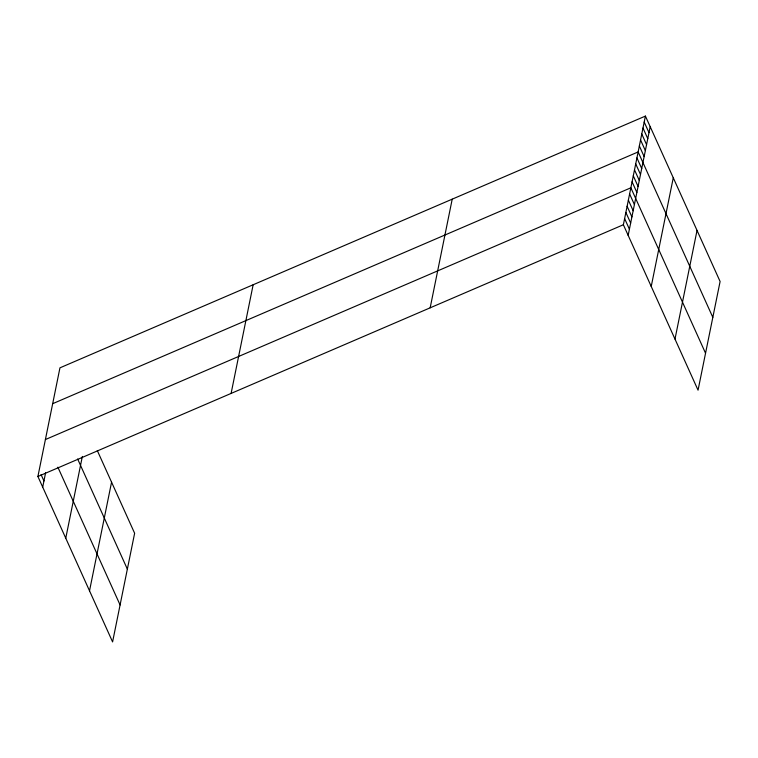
<?xml version="1.0" encoding="UTF-8"?>
<svg xmlns="http://www.w3.org/2000/svg" width="758" height="758" viewBox="0 0 758 758"><rect width="100%" height="100%" fill="white"/><g stroke="black" fill="none" stroke-linecap="round" stroke-linejoin="round"><path stroke-width="1.14" d="M97.308 450.593L134.63 533.253L112.591 641.912L37.9 476.498L59.948 367.838L645.409 116.088L720.1 281.502L698.052 390.162L623.37 224.747L645.409 116.088M42.694 487.119L45.613 472.746M65.757 538.199L82.347 456.43M89.52 590.833L111.568 482.164M231.105 393.421L253.153 284.762M430.165 307.824L452.213 199.165M628.164 235.368L650.203 126.7M651.226 286.448L673.275 177.789M674.99 339.082L697.038 230.413M52.672 403.692L638.141 151.941L712.823 317.356M45.395 439.555L630.864 187.804L705.546 353.219M37.9 476.498L623.37 224.747M644.196 122.066L648.99 132.678M642.992 128.036L647.777 138.657M641.78 134.014L646.565 144.636M640.567 139.993L645.352 150.605M639.354 145.972L644.139 156.584M636.928 157.92L641.723 168.541M635.716 163.899L640.51 174.511M634.503 169.877L639.297 180.489M633.29 175.847L638.084 186.468M632.077 181.825L636.872 192.447M629.614 193.963L634.408 204.575M628.363 200.121L633.157 210.733M627.112 206.28L631.907 216.892M625.862 212.429L630.656 223.051M624.62 218.588L629.405 229.21M77.648 459.007L127.353 569.106M57.873 467.193L120.086 604.969M41.065 474.584L43.945 480.96"/></g></svg>
